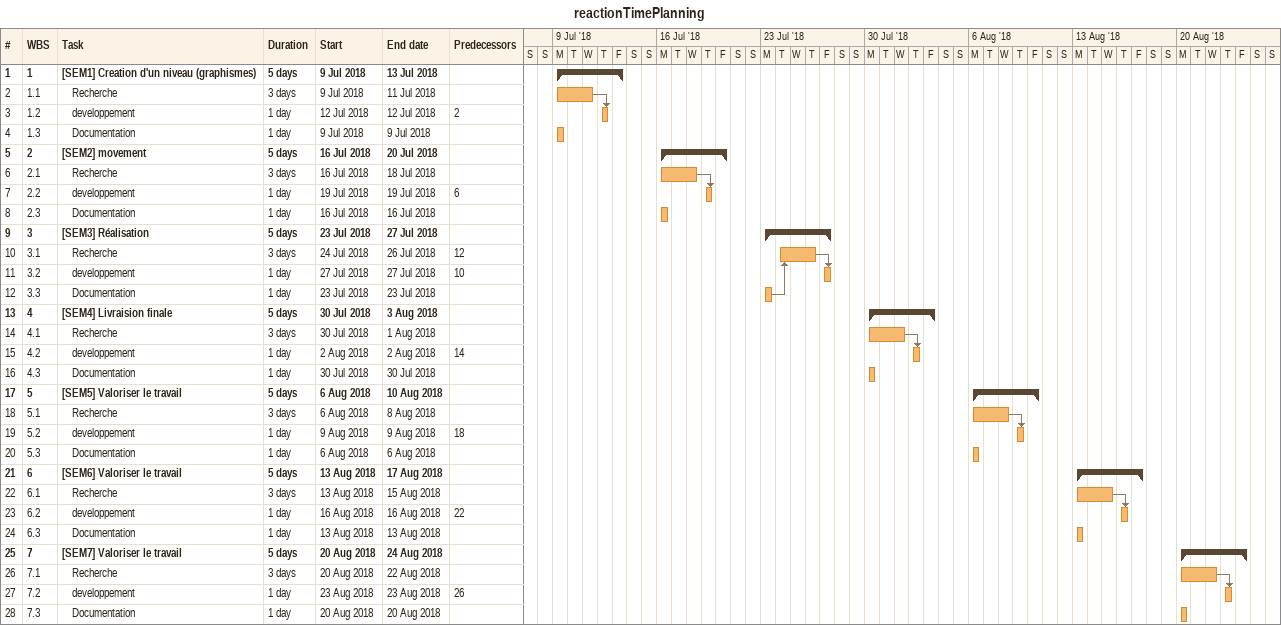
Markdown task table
reactionTimePlanning

| ID | WBS | Task | Duration | Start | Finish | Predecessors |
|---|---|---|---|---|---|---|
| 1 | 1 | **[SEM1] Creation d'un niveau (graphismes)** | 5d | 2018-07-09 | 2018-07-13 |  |
| 2 | 1.1 | Recherche | 3d | 2018-07-09 | 2018-07-11 |  |
| 3 | 1.2 | developpement | 1d | 2018-07-12 | 2018-07-12 | 2 |
| 4 | 1.3 | Documentation | 1d | 2018-07-09 | 2018-07-09 |  |
| 5 | 2 | **[SEM2] movement** | 5d | 2018-07-16 | 2018-07-20 |  |
| 6 | 2.1 | Recherche | 3d | 2018-07-16 | 2018-07-18 |  |
| 7 | 2.2 | developpement | 1d | 2018-07-19 | 2018-07-19 | 6 |
| 8 | 2.3 | Documentation | 1d | 2018-07-16 | 2018-07-16 |  |
| 9 | 3 | **[SEM3] Réalisation** | 5d | 2018-07-23 | 2018-07-27 |  |
| 10 | 3.1 | Recherche | 3d | 2018-07-24 | 2018-07-26 | 12 |
| 11 | 3.2 | developpement | 1d | 2018-07-27 | 2018-07-27 | 10 |
| 12 | 3.3 | Documentation | 1d | 2018-07-23 | 2018-07-23 |  |
| 13 | 4 | **[SEM4] Livraision finale** | 5d | 2018-07-30 | 2018-08-03 |  |
| 14 | 4.1 | Recherche | 3d | 2018-07-30 | 2018-08-01 |  |
| 15 | 4.2 | developpement | 1d | 2018-08-02 | 2018-08-02 | 14 |
| 16 | 4.3 | Documentation | 1d | 2018-07-30 | 2018-07-30 |  |
| 17 | 5 | **[SEM5] Valoriser le travail** | 5d | 2018-08-06 | 2018-08-10 |  |
| 18 | 5.1 | Recherche | 3d | 2018-08-06 | 2018-08-08 |  |
| 19 | 5.2 | developpement | 1d | 2018-08-09 | 2018-08-09 | 18 |
| 20 | 5.3 | Documentation | 1d | 2018-08-06 | 2018-08-06 |  |
| 21 | 6 | **[SEM6] Valoriser le travail** | 5d | 2018-08-13 | 2018-08-17 |  |
| 22 | 6.1 | Recherche | 3d | 2018-08-13 | 2018-08-15 |  |
| 23 | 6.2 | developpement | 1d | 2018-08-16 | 2018-08-16 | 22 |
| 24 | 6.3 | Documentation | 1d | 2018-08-13 | 2018-08-13 |  |
| 25 | 7 | **[SEM7] Valoriser le travail** | 5d | 2018-08-20 | 2018-08-24 |  |
| 26 | 7.1 | Recherche | 3d | 2018-08-20 | 2018-08-22 |  |
| 27 | 7.2 | developpement | 1d | 2018-08-23 | 2018-08-23 | 26 |
| 28 | 7.3 | Documentation | 1d | 2018-08-20 | 2018-08-20 |  |
